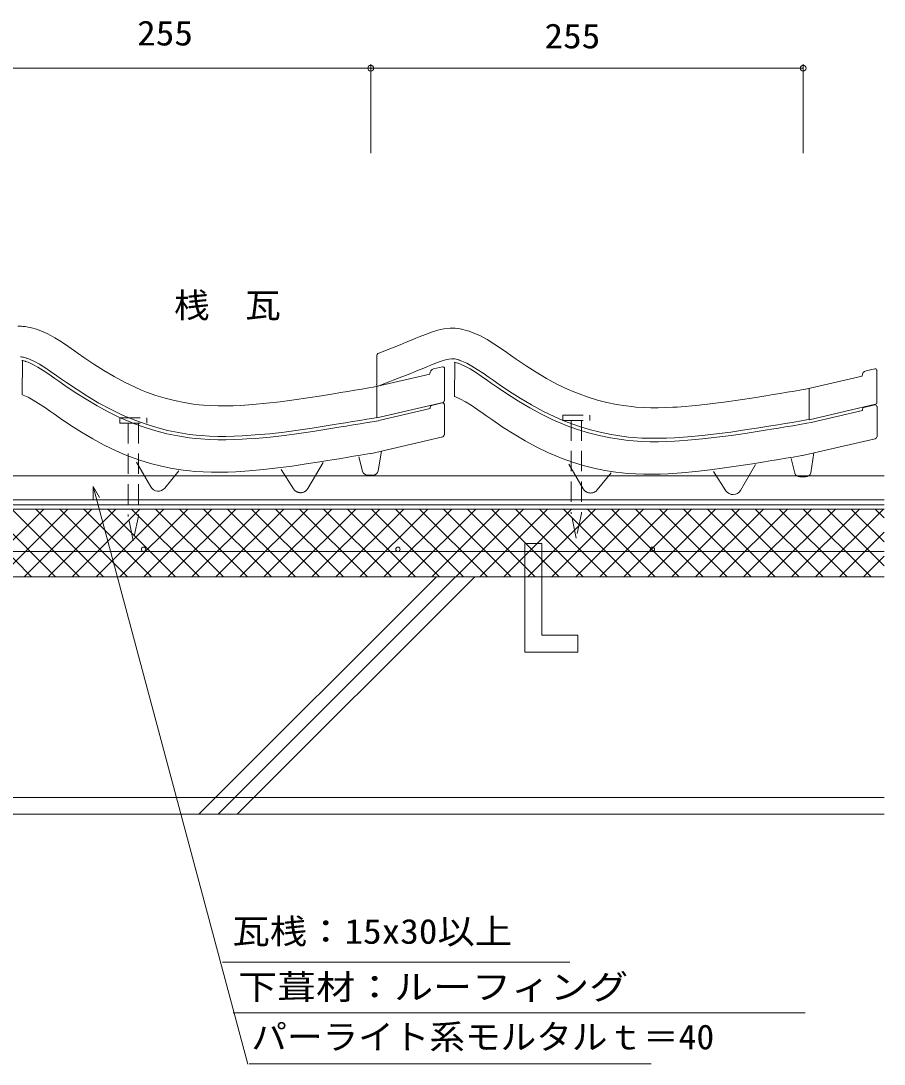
# Model space of a CAD drawing. Units: millimetres, scale not verified. Extents: x -680 to 680, y -301 to 318.
# Drawn here: x 171 to 680, y -301 to 314 of the extents above; entities that cross this region are included whole.
import ezdxf
from ezdxf.enums import TextEntityAlignment as Align

# ---------------------------------------------------------------- set-up
doc = ezdxf.new("R2010")
doc.units = ezdxf.units.MM
doc.header["$LTSCALE"] = 10
doc.linetypes.add('DASHED1', pattern=[1.8, 1.2, -0.6])
doc.linetypes.add('DASHED3', pattern=[4, 3, -1])
for name, color, linetype, lineweight in [('0-0_LAYER001', 4, 'Continuous', 18), ('0-1_LAYER004', 7, 'Continuous', 18), ('0-2_LAYER005', 7, 'Continuous', 18), ('0-3_LAYER006', 1, 'Continuous', 18)]:
    doc.layers.add(name, color=color, linetype=linetype, lineweight=lineweight)
doc.styles.add('ＭＳ ゴシック', font='')
doc.styles.get('ＭＳ ゴシック').set_extended_font_data('MS Gothic')

msp = doc.modelspace()

# ---------------------------------------------------------------- linework, layer by layer
at = {"layer": '0-0_LAYER001', "color": 2}
for p, q in [((122.02, 285.82), (377.02, 285.82)), ((377.02, 288.32), (377.02, 235.82)), ((377.02, 285.82), (632.02, 285.82)), ((632.02, 288.32), (632.02, 235.82)), ((213.42, 39.28), (304.68, -301.32)), ((289.65, -241.15), (494.47, -241.15)), ((295.91, -271.01), (633.15, -271.01)), ((305.45, -301.11), (542.35, -301.11))]:
    msp.add_line(p, q, dxfattribs=at)
at = {"layer": '0-0_LAYER001'}
for p, q in [((381.82, 117.89), (382.94, 118.34)), ((171.31, 113.59), (171.35, 113.58)), ((171.35, 113.58), (171.93, 113.47)), ((171.67, 113.5), (171.49, 93.32)), ((171.93, 113.47), (172.58, 113.3)), ((172.58, 113.3), (173.37, 113.08)), ((173.37, 113.08), (173.55, 113.02)), ((173.55, 113.02), (175.02, 112.49)), ((175.02, 112.49), (177.85, 111.22)), ((177.85, 111.22), (180.72, 109.66)), ((380.56, 116.03), (380.56, 99.5)), ((426.28, 112.47), (426.32, 112.46)), ((426.32, 112.46), (426.9, 112.34)), ((426.64, 112.37), (426.47, 92.2)), ((426.9, 112.34), (427.56, 112.18)), ((427.56, 112.18), (428.35, 111.95)), ((428.35, 111.95), (428.53, 111.89)), ((428.53, 111.89), (429.99, 111.36)), ((429.99, 111.36), (432.82, 110.09)), ((180.72, 109.66), (183.83, 107.73)), ((183.83, 107.73), (187.2, 105.47)), ((187.2, 105.47), (190.82, 102.93)), ((378.56, 97.79), (411.81, 105.49)), ((419.38, 109.79), (414.13, 108.58)), ((420.52, 108.87), (420.52, 89.78)), ((432.82, 110.09), (435.69, 108.54)), ((435.69, 108.54), (438.8, 106.61)), ((438.8, 106.61), (442.17, 104.34)), ((674.35, 108.67), (669.11, 107.45)), ((675.5, 107.74), (675.5, 88.66)), ((190.82, 102.93), (193.06, 101.36)), ((193.06, 101.36), (196.6, 98.89)), ((196.6, 98.89), (202.78, 94.73)), ((381.86, 98.56), (388.25, 101.08)), ((442.17, 104.34), (445.8, 101.8)), ((445.8, 101.8), (448.03, 100.23)), ((448.03, 100.23), (451.57, 97.77)), ((633.53, 96.66), (666.78, 104.37)), ((171.34, 93.45), (172.09, 93.18)), ((172.09, 93.18), (175.05, 91.85)), ((202.78, 94.73), (209.19, 90.65)), ((380.58, 98.26), (380.58, 79.78)), ((426.31, 92.33), (427.06, 92.06)), ((451.57, 97.77), (457.76, 93.61)), ((457.76, 93.61), (464.17, 89.52)), ((635.56, 97.13), (635.56, 78.65)), ((175.05, 91.85), (178.04, 90.23)), ((178.04, 90.23), (181.23, 88.26)), ((181.23, 88.26), (184.65, 85.96)), ((209.19, 90.65), (215.83, 86.71)), ((215.83, 86.71), (222.72, 82.99)), ((419.66, 88.83), (380.58, 79.78)), ((412.86, 87.03), (419.19, 88.5)), ((420.63, 87.8), (420.63, 69.63)), ((427.06, 92.06), (430.03, 90.73)), ((430.03, 90.73), (433.01, 89.11)), ((433.01, 89.11), (436.21, 87.13)), ((436.21, 87.13), (439.62, 84.83)), ((464.17, 89.52), (470.8, 85.59)), ((674.63, 87.71), (635.56, 78.65)), ((667.83, 85.9), (674.16, 87.37)), ((675.6, 86.67), (675.6, 68.5)), ((184.65, 85.96), (188.29, 83.41)), ((188.29, 83.41), (190.52, 81.83)), ((190.52, 81.83), (194.04, 79.38)), ((222.72, 82.99), (229.79, 79.57)), ((381.76, 78.12), (412.07, 85.21)), ((412.08, 86.06), (412.07, 85.21)), ((439.62, 84.83), (443.26, 82.28)), ((443.26, 82.28), (445.49, 80.71)), ((445.49, 80.71), (449.02, 78.26)), ((470.8, 85.59), (477.7, 81.86)), ((477.7, 81.86), (484.76, 78.44)), ((636.73, 77), (667.05, 84.09)), ((667.06, 84.94), (667.05, 84.09)), ((194.04, 79.38), (200.19, 75.24)), ((200.19, 75.24), (206.56, 71.19)), ((229.79, 79.57), (234.15, 77.68)), ((234.15, 77.68), (237.84, 76.21)), ((237.84, 76.21), (244.01, 74)), ((244.01, 74), (250.37, 72.05)), ((355.84, 73.75), (358.3, 74.15)), ((358.3, 74.15), (362.5, 74.84)), ((362.5, 74.84), (366.71, 75.53)), ((366.71, 75.53), (370.91, 76.23)), ((370.91, 76.23), (375.1, 76.92)), ((375.1, 76.92), (379.29, 77.62)), ((379.29, 77.62), (381.72, 78.02)), ((449.02, 78.26), (455.17, 74.12)), ((455.17, 74.12), (461.53, 70.07)), ((484.76, 78.44), (489.13, 76.55)), ((489.13, 76.55), (492.82, 75.08)), ((492.82, 75.08), (498.98, 72.88)), ((617.48, 73.71), (621.68, 74.41)), ((621.68, 74.41), (625.88, 75.1)), ((625.88, 75.1), (630.07, 75.8)), ((630.07, 75.8), (634.26, 76.49)), ((634.26, 76.49), (636.69, 76.9)), ((206.56, 71.19), (213.13, 67.29)), ((250.37, 72.05), (256.83, 70.39)), ((256.83, 70.39), (263.38, 69.04)), ((263.38, 69.04), (269.9, 68.02)), ((269.9, 68.02), (273.82, 67.56)), ((309.12, 67.61), (317.68, 68.4)), ((317.68, 68.4), (326.19, 69.37)), ((326.19, 69.37), (334.6, 70.49)), ((334.6, 70.49), (342.91, 71.71)), ((342.91, 71.71), (351.11, 72.99)), ((351.11, 72.99), (355.84, 73.75)), ((419.48, 68.48), (376.66, 58.56)), ((461.53, 70.07), (468.11, 66.17)), ((498.98, 72.88), (505.35, 70.92)), ((505.35, 70.92), (511.81, 69.27)), ((511.81, 69.27), (518.36, 67.92)), ((518.36, 67.92), (524.87, 66.89)), ((572.65, 67.27), (581.17, 68.25)), ((581.17, 68.25), (589.57, 69.36)), ((589.57, 69.36), (597.88, 70.58)), ((597.88, 70.58), (606.09, 71.87)), ((606.09, 71.87), (610.82, 72.63)), ((610.82, 72.63), (613.27, 73.03)), ((613.27, 73.03), (617.48, 73.71)), ((213.13, 67.29), (219.95, 63.61)), ((219.95, 63.61), (226.94, 60.23)), ((273.82, 67.56), (276.88, 67.28)), ((276.88, 67.28), (281.83, 66.96)), ((281.83, 66.96), (286.8, 66.8)), ((286.8, 66.8), (291.71, 66.78)), ((291.71, 66.78), (296.53, 66.89)), ((296.53, 66.89), (301.26, 67.09)), ((301.26, 67.09), (304.06, 67.26)), ((304.06, 67.26), (309.12, 67.61)), ((468.11, 66.17), (474.92, 62.48)), ((474.92, 62.48), (481.91, 59.1)), ((524.87, 66.89), (528.8, 66.43)), ((528.8, 66.43), (531.85, 66.15)), ((531.85, 66.15), (536.81, 65.83)), ((536.81, 65.83), (541.78, 65.67)), ((541.78, 65.67), (546.68, 65.66)), ((546.68, 65.66), (551.51, 65.76)), ((551.51, 65.76), (556.23, 65.97)), ((556.23, 65.97), (559.03, 66.13)), ((559.03, 66.13), (564.09, 66.49)), ((564.09, 66.49), (572.65, 67.27)), ((674.46, 67.36), (631.64, 57.44)), ((226.94, 60.23), (231.24, 58.36)), ((231.24, 58.36), (234.87, 56.92)), ((234.87, 56.92), (240.95, 54.74)), ((354.29, 54.97), (358.5, 55.65)), ((358.5, 55.65), (362.7, 56.34)), ((362.7, 56.34), (366.9, 57.04)), ((366.9, 57.04), (371.09, 57.73)), ((372.17, 48.25), (369.93, 56.82)), ((371.09, 57.73), (375.28, 58.43)), ((375.28, 58.43), (376.89, 58.7)), ((381.45, 48.52), (383.38, 60.12)), ((481.91, 59.1), (486.21, 57.24)), ((486.21, 57.24), (489.84, 55.79)), ((489.84, 55.79), (495.93, 53.61)), ((617.67, 55.22), (621.87, 55.91)), ((621.87, 55.91), (626.06, 56.61)), ((627.15, 47.12), (624.9, 55.7)), ((626.06, 56.61), (630.25, 57.3)), ((630.25, 57.3), (631.87, 57.57)), ((636.43, 47.39), (638.36, 59)), ((247.38, 38.99), (238.85, 53.52)), ((240.95, 54.74), (247.23, 52.82)), ((247.23, 52.82), (253.6, 51.18)), ((253.6, 51.18), (260.06, 49.85)), ((260.06, 49.85), (266.48, 48.84)), ((305.28, 48.45), (313.79, 49.23)), ((313.79, 49.23), (322.26, 50.2)), ((322.26, 50.2), (330.64, 51.31)), ((330.64, 51.31), (338.93, 52.52)), ((338.93, 52.52), (347.12, 53.81)), ((340.01, 38.06), (348.95, 53.31)), ((347.12, 53.81), (351.84, 54.57)), ((351.84, 54.57), (354.29, 54.97)), ((502.36, 37.86), (493.82, 52.4)), ((495.93, 53.61), (502.2, 51.69)), ((502.2, 51.69), (508.58, 50.06)), ((508.58, 50.06), (515.03, 48.72)), ((577.24, 49.07), (585.61, 50.18)), ((585.61, 50.18), (593.9, 51.4)), ((593.9, 51.4), (602.09, 52.68)), ((594.98, 36.93), (603.92, 52.18)), ((602.09, 52.68), (606.82, 53.44)), ((606.82, 53.44), (609.27, 53.84)), ((609.27, 53.84), (613.47, 54.53)), ((613.47, 54.53), (617.67, 55.22)), ((255.55, 38.34), (263.86, 48.41)), ((266.48, 48.84), (270.35, 48.39)), ((270.35, 48.39), (273.35, 48.11)), ((273.35, 48.11), (278.25, 47.8)), ((278.25, 47.8), (283.16, 47.64)), ((283.16, 47.64), (288, 47.62)), ((288, 47.62), (292.79, 47.73)), ((292.79, 47.73), (297.47, 47.93)), ((297.47, 47.93), (300.25, 48.09)), ((300.25, 48.09), (305.28, 48.45)), ((331.5, 37.87), (324.17, 49.18)), ((378.49, 46.01), (375.07, 46.01)), ((510.53, 37.21), (518.83, 47.28)), ((515.03, 48.72), (521.46, 47.72)), ((521.46, 47.72), (525.32, 47.26)), ((525.32, 47.26), (528.32, 46.98)), ((528.32, 46.98), (533.22, 46.67)), ((533.22, 46.67), (538.13, 46.51)), ((538.13, 46.51), (542.98, 46.5)), ((542.98, 46.5), (547.76, 46.6)), ((547.76, 46.6), (552.45, 46.81)), ((552.45, 46.81), (555.22, 46.97)), ((555.22, 46.97), (560.25, 47.32)), ((560.25, 47.32), (568.77, 48.1)), ((568.77, 48.1), (577.24, 49.07)), ((586.47, 36.74), (579.15, 48.05)), ((633.47, 44.88), (630.05, 44.88))]:
    msp.add_line(p, q, dxfattribs=at)
at = {"layer": '0-0_LAYER001', "color": 2, "linetype": 'DASHED1'}
for p, q in [((234.11, 76.64), (234.11, 21.49)), ((240.11, 76.64), (240.11, 21.74)), ((495.24, 78.21), (495.24, 23.07)), ((501.24, 78.21), (501.24, 23.32)), ((237.06, 7.24), (234.11, 21.49)), ((240.11, 21.74), (237.06, 7.24)), ((498.19, 8.81), (495.24, 23.07)), ((501.24, 23.32), (498.19, 8.81))]:
    msp.add_line(p, q, dxfattribs=at)
at = {"layer": '0-0_LAYER001'}
for points in [[(168.92, 133.7), (171.08, 133.7), (171.93, 133.66), (173.4, 133.51), (174.86, 133.28), (176.32, 132.98), (177.77, 132.62), (179.2, 132.21), (180.02, 131.95), (182.53, 131.03), (186.72, 129.16), (190.75, 126.97), (194.67, 124.54), (198.52, 121.96), (202.32, 119.29), (204.53, 117.74), (207.89, 115.4), (213.74, 111.46), (219.66, 107.69), (225.69, 104.12), (231.83, 100.79), (238.12, 97.76), (241.84, 96.14), (244.92, 94.92), (250.31, 92.99), (255.79, 91.31), (261.34, 89.89)], [(382.94, 118.34), (383.75, 118.66), (387.28, 120.05), (390.82, 121.44), (394.37, 122.86), (397.93, 124.29), (401.52, 125.75), (403.61, 126.62), (405.68, 127.48), (409.27, 128.93), (412.88, 130.26), (416.52, 131.38), (420.2, 132.18), (423.9, 132.58), (426.06, 132.58), (426.91, 132.53), (428.37, 132.38), (429.84, 132.15), (431.29, 131.86), (432.74, 131.5), (434.17, 131.09), (435, 130.82), (437.51, 129.91), (441.69, 128.03), (445.73, 125.84), (449.65, 123.42), (453.49, 120.83), (457.3, 118.17), (459.5, 116.61), (462.87, 114.27), (468.71, 110.34), (474.64, 106.56), (480.66, 102.99), (486.81, 99.67), (493.1, 96.63), (496.82, 95.02), (499.89, 93.79), (505.28, 91.86), (510.76, 90.18), (516.32, 88.76)], [(170.49, 115.71), (171.11, 115.65), (171.7, 115.55), (172.37, 115.42), (173.1, 115.24), (173.96, 114.99), (174.2, 114.91), (175.77, 114.34), (178.73, 113.01), (181.72, 111.39), (184.91, 109.42), (188.33, 107.12), (191.97, 104.57), (194.2, 102.99), (197.73, 100.54), (203.88, 96.4), (210.24, 92.35), (216.81, 88.46), (223.63, 84.77), (230.62, 81.39), (234.92, 79.52), (238.55, 78.08), (244.64, 75.9), (250.91, 73.98), (257.29, 72.34)], [(388.29, 101.1), (390.34, 101.9), (393.89, 103.3), (397.46, 104.71), (401.06, 106.15), (404.69, 107.61), (408.35, 109.1), (410.49, 109.98), (412.51, 110.82), (415.76, 112.14), (418.64, 113.2), (421.1, 113.95), (423.08, 114.39), (424.86, 114.58), (425.54, 114.58), (425.46, 114.58), (426.08, 114.52), (426.67, 114.43), (427.34, 114.29), (428.08, 114.11), (428.93, 113.86), (429.17, 113.79), (430.74, 113.22), (433.71, 111.89), (436.69, 110.27), (439.89, 108.29), (443.31, 105.99), (446.95, 103.44), (449.18, 101.87), (452.7, 99.42), (458.85, 95.28), (465.21, 91.23), (471.79, 87.33), (478.61, 83.64), (485.6, 80.26), (489.9, 78.4), (493.52, 76.95), (499.61, 74.77), (505.89, 72.85), (512.26, 71.22)], [(261.34, 89.89), (266.96, 88.73), (272.62, 87.84), (275.91, 87.45), (278.43, 87.22), (282.79, 86.94), (287.15, 86.8), (291.52, 86.79), (295.89, 86.88), (300.25, 87.07), (302.78, 87.22), (307.5, 87.55), (315.63, 88.29), (323.74, 89.22), (331.83, 90.3), (339.91, 91.48), (347.98, 92.74), (352.65, 93.5), (355.08, 93.89), (359.27, 94.58), (363.45, 95.27), (367.64, 95.96), (371.82, 96.65), (376.01, 97.35), (378.44, 97.75)], [(516.32, 88.76), (521.93, 87.6), (527.59, 86.71), (530.89, 86.32), (533.41, 86.09), (537.76, 85.81), (542.13, 85.67), (546.49, 85.66), (550.86, 85.76), (555.22, 85.94), (557.75, 86.09), (562.48, 86.42), (570.61, 87.17), (578.71, 88.1), (586.81, 89.17), (594.88, 90.36), (602.95, 91.62), (607.62, 92.37), (610.05, 92.77), (614.24, 93.45), (618.43, 94.14), (622.61, 94.83), (626.8, 95.53), (630.98, 96.22), (633.41, 96.62)], [(257.29, 72.34), (263.74, 71.01), (270.17, 70), (274.03, 69.55), (277.03, 69.27), (281.93, 68.96), (286.84, 68.8), (291.69, 68.79), (296.47, 68.89), (301.16, 69.09), (303.93, 69.25), (308.96, 69.61), (317.47, 70.39), (325.95, 71.36), (334.32, 72.47), (342.61, 73.68), (350.8, 74.97), (355.53, 75.73), (357.98, 76.13), (362.18, 76.81), (366.38, 77.5), (370.58, 78.2), (374.77, 78.89), (378.96, 79.59), (380.58, 79.86)], [(512.26, 71.22), (518.71, 69.88), (525.14, 68.88), (529.01, 68.42), (532.01, 68.14), (536.9, 67.83), (541.81, 67.67), (546.66, 67.66), (551.44, 67.76), (556.13, 67.97), (558.9, 68.13), (563.93, 68.48), (572.45, 69.26), (580.92, 70.23), (589.3, 71.34), (597.58, 72.56), (605.77, 73.84), (610.5, 74.6), (612.95, 75), (617.15, 75.69), (621.36, 76.38), (625.55, 77.07), (629.75, 77.77), (633.94, 78.46), (635.55, 78.73)]]:
    msp.add_lwpolyline(points, dxfattribs=at)
at = {"layer": '0-0_LAYER001', "color": 2, "linetype": 'DASHED1'}
for points in [[(490.24, 81.21), (506.24, 81.21), (506.24, 78.21)], [(490.24, 81.21), (490.24, 78.21), (506.24, 78.21)], [(229.11, 79.64), (245.11, 79.64), (245.11, 76.64)], [(229.11, 79.64), (229.11, 76.64), (245.11, 76.64)]]:
    msp.add_lwpolyline(points, dxfattribs=at)
at = {"layer": '0-0_LAYER001', "color": 2}
msp.add_lwpolyline([(213.42, 31.78), (213.42, 39.28), (217.17, 32.78)], dxfattribs=at)
for centre in [(377.02, 285.82), (377.02, 285.82), (632.02, 285.82)]:
    msp.add_circle(centre, 1.7, dxfattribs=at)
at = {"layer": '0-0_LAYER001'}
for centre, radius, start, end in [((382.56, 116.03), 2, 111.74902, 180), ((414.81, 105.66), 3, 103.0288, 179.5), ((419.6, 108.82), 1, 359.5, 103.0288), ((669.79, 104.53), 3, 103.0288, 179.5), ((674.57, 107.69), 1, 359.5, 103.0288), ((381.49, 99.49), 1, 179.5, 291.53166), ((413.08, 86.05), 1, 103.08296, 179.5), ((419.41, 87.52), 1, 359.5, 103.08296), ((419.43, 89.81), 1, 283.04497, 359.5), ((674.39, 86.4), 1, 359.5, 103.08296), ((674.41, 88.68), 1, 283.04497, 359.5), ((668.06, 84.93), 1, 103.08296, 179.5), ((419.26, 69.46), 1, 283.04497, 359.5), ((674.23, 68.33), 1, 283.04497, 359.5), ((375.07, 49.01), 3, 194.67639, 270), ((378.49, 49.01), 3, 270, 350.53767), ((630.05, 47.88), 3, 194.67639, 270), ((633.47, 47.88), 3, 270, 350.53767), ((251.7, 41.52), 5, 210.42578, 320.47001), ((590.67, 39.46), 5, 212.93986, 329.61716)]:
    msp.add_arc(centre, radius, start, end, dxfattribs=at)
at = {"layer": '0-0_LAYER001', "linetype": 'DASHED1'}
for centre, start, end in [((335.69, 40.59), 212.93986, 329.61716), ((506.67, 40.4), 210.42578, 320.47001)]:
    msp.add_arc(centre, 5, start, end, dxfattribs=at)
at = {"layer": '0-1_LAYER004'}
for p, q in [((-342.98, 285.82), (632.02, 285.82)), ((377.02, 287.52), (377.02, 235.82)), ((632.02, 287.52), (632.02, 235.82)), ((-265.62, 45.46), (679.74, 45.46)), ((213.42, 39.28), (213.42, 31.78)), ((213.42, 39.28), (217.17, 32.78)), ((213.42, 39.28), (304.68, -301.32)), ((679.74, 31.46), (-265.62, 31.46)), ((-265.62, 28.46), (679.74, 28.46)), ((679.33, 25.98), (-232.85, 25.98)), ((-307.28, -14.02), (679.74, -14.02)), ((275.76, -154.02), (415.76, -14.02)), ((427.08, -14.02), (287.08, -154.02)), ((298.39, -154.02), (438.39, -14.02)), ((679.74, -144.02), (-297.28, -144.02)), ((289.65, -241.15), (494.47, -241.15)), ((296.56, -271.01), (633.15, -271.01)), ((305.45, -301.11), (542.35, -301.11))]:
    msp.add_line(p, q, dxfattribs=at)
at = {"layer": '0-1_LAYER004', "color": 2}
for p, q in [((-265.62, 31.46), (679.74, 31.46)), ((-232.28, 25.98), (679.74, 25.98)), ((415.76, -14.02), (275.76, -154.02)), ((427.08, -14.02), (287.08, -154.02)), ((438.39, -14.02), (298.39, -154.02))]:
    msp.add_line(p, q, dxfattribs=at)
at = {"layer": '0-1_LAYER004', "color": 2, "linetype": 'DASHED3'}
msp.add_line((-265.62, 28.46), (679.74, 28.46), dxfattribs=at)
at = {"layer": '0-1_LAYER004', "color": 3}
msp.add_line((-212.38, 0.98), (679.74, 0.98), dxfattribs=at)
at = {"layer": '0-1_LAYER004', "color": 2, "linetype": 'DASHED1'}
for p, q in [((477.87, 5.66), (467.87, 5.66)), ((467.87, 5.66), (467.87, -58.36)), ((477.87, 5.66), (477.87, -48.36)), ((477.87, -48.36), (499.24, -48.36)), ((499.24, -48.36), (499.24, -58.36)), ((467.87, -58.36), (499.24, -58.36)), ((-297.28, -144.02), (679.74, -144.02))]:
    msp.add_line(p, q, dxfattribs=at)
at = {"layer": '0-1_LAYER004'}
msp.add_lwpolyline([(467.87, 5.66), (477.87, 5.66), (477.87, -48.36), (499.24, -48.36), (499.24, -58.36), (467.87, -58.36)], close=True, dxfattribs=at)
at = {"layer": '0-1_LAYER004', "color": 2}
msp.add_lwpolyline([(-307.28, -144.02), (-297.28, -144.02), (-297.28, -154.02), (679.74, -154.02)], dxfattribs=at)
at = {"layer": '0-1_LAYER004'}
msp.add_lwpolyline([(-297.28, -144.02), (-297.28, -154.02), (679.74, -154.02)], dxfattribs=at)
at = {"layer": '0-1_LAYER004', "color": 3}
for centre in [(243.1, 2.21), (393.1, 2.21), (543.1, 2.21)]:
    msp.add_circle(centre, 1.3, dxfattribs=at)
at = {"layer": '0-3_LAYER006', "color": 2}
for p, q in [((-265.62, 45.46), (679.74, 45.46)), ((-307.28, -14.02), (679.74, -14.02))]:
    msp.add_line(p, q, dxfattribs=at)
at = {"layer": '0-3_LAYER006'}
for p, q in [((137.1, 25.98), (177.1, -14.02)), ((144.36, -14.02), (184.36, 25.98)), ((151.24, 25.98), (191.24, -14.02)), ((158.5, -14.02), (198.5, 25.98)), ((165.38, 25.98), (205.38, -14.02)), ((172.64, -14.02), (212.64, 25.98)), ((179.52, 25.98), (219.52, -14.02)), ((186.78, -14.02), (226.78, 25.98)), ((193.67, 25.98), (233.67, -14.02)), ((200.93, -14.02), (240.93, 25.98)), ((207.81, 25.98), (247.81, -14.02)), ((215.07, -14.02), (255.07, 25.98)), ((221.95, 25.98), (261.95, -14.02)), ((229.21, -14.02), (269.21, 25.98)), ((236.09, 25.98), (276.09, -14.02)), ((243.35, -14.02), (283.35, 25.98)), ((250.23, 25.98), (290.23, -14.02)), ((257.5, -14.02), (297.5, 25.98)), ((264.38, 25.98), (304.38, -14.02)), ((271.64, -14.02), (311.64, 25.98)), ((278.52, 25.98), (318.52, -14.02)), ((285.78, -14.02), (325.78, 25.98)), ((292.66, 25.98), (332.66, -14.02)), ((299.92, -14.02), (339.92, 25.98)), ((306.8, 25.98), (346.8, -14.02)), ((314.06, -14.02), (354.06, 25.98)), ((320.95, 25.98), (360.95, -14.02)), ((328.21, -14.02), (368.21, 25.98)), ((335.09, 25.98), (375.09, -14.02)), ((342.35, -14.02), (382.35, 25.98)), ((349.23, 25.98), (389.23, -14.02)), ((356.49, -14.02), (396.49, 25.98)), ((363.37, 25.98), (403.37, -14.02)), ((370.63, -14.02), (410.63, 25.98)), ((377.51, 25.98), (417.51, -14.02)), ((384.77, -14.02), (424.77, 25.98)), ((391.66, 25.98), (431.66, -14.02)), ((398.92, -14.02), (438.92, 25.98)), ((405.8, 25.98), (445.8, -14.02)), ((413.06, -14.02), (453.06, 25.98)), ((419.94, 25.98), (459.94, -14.02)), ((427.2, -14.02), (467.2, 25.98)), ((434.08, 25.98), (474.08, -14.02)), ((441.34, -14.02), (481.34, 25.98)), ((448.22, 25.98), (488.22, -14.02)), ((455.49, -14.02), (495.49, 25.98)), ((462.37, 25.98), (502.37, -14.02)), ((469.63, -14.02), (509.63, 25.98)), ((476.51, 25.98), (516.51, -14.02)), ((483.77, -14.02), (523.77, 25.98)), ((490.65, 25.98), (530.65, -14.02)), ((497.91, -14.02), (537.91, 25.98)), ((504.79, 25.98), (544.79, -14.02)), ((512.05, -14.02), (552.05, 25.98)), ((518.94, 25.98), (558.94, -14.02)), ((526.2, -14.02), (566.2, 25.98)), ((533.08, 25.98), (573.08, -14.02)), ((540.34, -14.02), (580.34, 25.98)), ((547.22, 25.98), (587.22, -14.02)), ((554.48, -14.02), (594.48, 25.98)), ((561.36, 25.98), (601.36, -14.02)), ((568.62, -14.02), (608.62, 25.98)), ((575.5, 25.98), (615.5, -14.02)), ((582.76, -14.02), (622.76, 25.98)), ((589.65, 25.98), (629.65, -14.02)), ((596.91, -14.02), (636.91, 25.98)), ((603.79, 25.98), (643.79, -14.02)), ((611.05, -14.02), (651.05, 25.98)), ((617.93, 25.98), (657.93, -14.02)), ((625.19, -14.02), (665.19, 25.98)), ((632.07, 25.98), (672.07, -14.02)), ((639.33, -14.02), (679.33, 25.98)), ((646.21, 25.98), (679.74, -7.54)), ((660.36, 25.98), (679.74, 6.6)), ((674.5, 25.98), (679.74, 20.74)), ((653.47, -14.02), (679.74, 12.24)), ((667.62, -14.02), (679.74, -1.9))]:
    msp.add_line(p, q, dxfattribs=at)

# ---------------------------------------------------------------- texts
at = {"layer": '0-2_LAYER005', "style": 'ＭＳ ゴシック'}
for s, width, p in [('255', 1.1, (239.31, 294.88)), ('255', 1.1, (479.48, 293.17)), ('桟\u3000瓦', 1.05, (261.05, 134.34)), ('瓦桟：15x30以上', 1.1, (295.54, -234.75)), ('下葺材：ルーフィング', 1.15, (298.87, -267.54)), ('パーライト系モルタルｔ＝40', 1.05, (306.65, -296.99))]:
    msp.add_text(s, height=14.66, dxfattribs=dict(at, width=width)).set_placement(p, align=Align.BOTTOM_LEFT)

doc.saveas('drawing.dxf')
